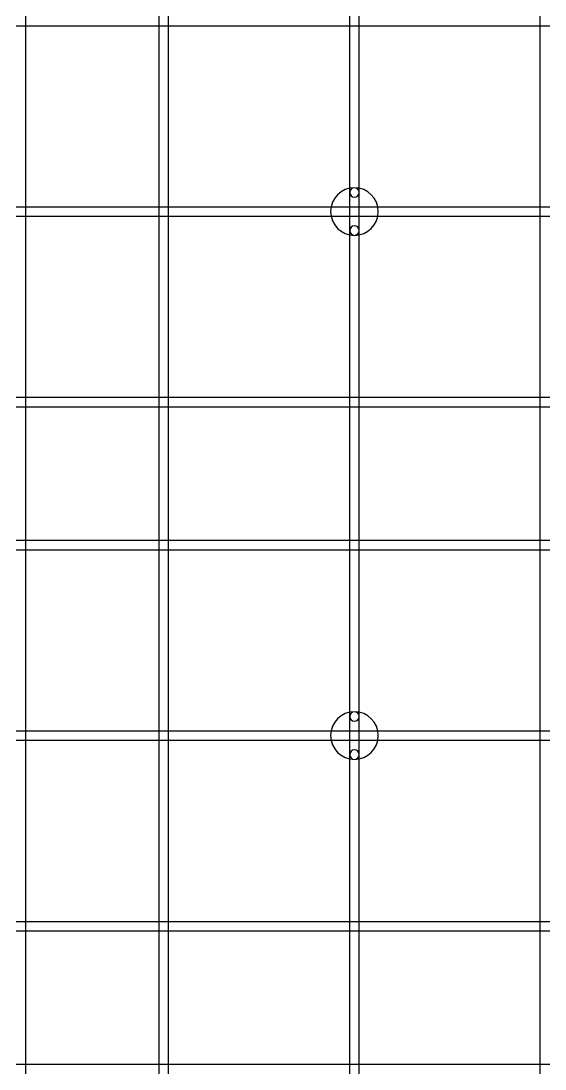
# Model space of a CAD drawing. Header units: millimetres. Extents: x 0 to 500, y 0 to 500.
# Drawn here: x 242.5 to 297.5, y 132.5 to 242.5 of the extents above; entities that cross this region are included whole.
import ezdxf

# ---------------------------------------------------------------- set-up
doc = ezdxf.new("R2010")
doc.units = ezdxf.units.MM
doc.layers.add('MDF_Model', color=7, linetype='CONTINUOUS')

msp = doc.modelspace()

# ---------------------------------------------------------------- linework, layer by layer
at = {"layer": 'MDF_Model'}
for p, q in [((243, 242, 1), (243, 243, 1)), ((243, 242, 1), (243, 243, 1)), ((257, 242, 1), (257, 243, 1)), ((257, 242, 1), (257, 243, 1)), ((258, 242, 1), (258, 243, 1)), ((258, 242, 1), (258, 243, 1)), ((277, 242, 1), (277, 243, 1)), ((277, 242, 1), (277, 243, 1)), ((278, 242, 1), (278, 243, 1)), ((278, 242, 1), (278, 243, 1)), ((297, 242, 1), (297, 243, 1)), ((297, 242, 1), (297, 243, 1)), ((242, 242, 1), (243, 242, 1)), ((242, 242, 1), (243, 242, 1)), ((243, 242, 1), (257, 242, 1)), ((243, 242), (257, 242)), ((243, 242, 1), (257, 242, 1)), ((243, 242), (243, 242, 1)), ((243, 242), (257, 242)), ((243, 223), (243, 242)), ((243, 223, 1), (243, 242, 1)), ((243, 242), (243, 242, 1)), ((243, 223), (243, 242)), ((243, 223, 1), (243, 242, 1)), ((257, 242, 1), (258, 242, 1)), ((257, 242), (257, 242, 1)), ((257, 223, 1), (257, 242, 1)), ((257, 242, 1), (258, 242, 1)), ((257, 223), (257, 242)), ((257, 223, 1), (257, 242, 1)), ((257, 242), (257, 242, 1)), ((257, 223), (257, 242)), ((258, 242), (277, 242)), ((258, 223), (258, 242)), ((258, 242), (277, 242)), ((258, 242, 1), (277, 242, 1)), ((258, 242), (258, 242, 1)), ((258, 242, 1), (277, 242, 1)), ((258, 223, 1), (258, 242, 1)), ((258, 223, 1), (258, 242, 1)), ((258, 242), (258, 242, 1)), ((258, 223), (258, 242)), ((277, 224.5, 1), (277, 242, 1)), ((277, 242, 1), (278, 242, 1)), ((277, 224.5, 1), (277, 242, 1)), ((277, 242), (277, 242, 1)), ((277, 224.5), (277, 242)), ((277, 242, 1), (278, 242, 1)), ((277, 224.5), (277, 242)), ((277, 242), (277, 242, 1)), ((278, 224.5, 1), (278, 242, 1)), ((278, 224.5, 1), (278, 242, 1)), ((278, 242), (278, 242, 1)), ((278, 224.5), (278, 242)), ((278, 242), (297, 242)), ((278, 224.5), (278, 242)), ((278, 242, 1), (297, 242, 1)), ((278, 242), (297, 242)), ((278, 242, 1), (297, 242, 1)), ((278, 242), (278, 242, 1)), ((297, 223), (297, 242)), ((297, 242), (297, 242, 1)), ((297, 223, 1), (297, 242, 1)), ((297, 242), (297, 242, 1)), ((297, 223), (297, 242)), ((297, 242, 1), (298, 242, 1)), ((297, 223, 1), (297, 242, 1)), ((297, 242, 1), (298, 242, 1)), ((277, 223, 1), (277, 224.5, 1)), ((277, 223, 1), (277, 224.5, 1)), ((277, 224.5), (277, 224.5, 1)), ((277, 223), (277, 224.5)), ((277, 224.5), (277, 224.5, 1)), ((277, 223), (277, 224.5)), ((277.5, 225, 3), (277.5, 225, 6)), ((277.5, 225, 3), (277.5, 225, 6)), ((278, 224.5, 1), (278, 224.5, 3)), ((278, 224.5, 1), (278, 224.5, 3)), ((278, 223, 1), (278, 224.5, 1)), ((278, 223, 1), (278, 224.5, 1)), ((278, 224.5), (278, 224.5, 1)), ((278, 223), (278, 224.5)), ((278, 224.5), (278, 224.5, 1)), ((278, 223), (278, 224.5)), ((242, 223, 1), (243, 223, 1)), ((242, 223, 1), (243, 223, 1)), ((243, 223), (257, 223)), ((243, 223), (243, 223, 1)), ((243, 222, 1), (243, 223, 1)), ((243, 223), (257, 223)), ((243, 223, 1), (257, 223, 1)), ((243, 223), (243, 223, 1)), ((243, 223, 1), (257, 223, 1)), ((243, 222, 1), (243, 223, 1)), ((257, 223, 1), (258, 223, 1)), ((257, 223), (257, 223, 1)), ((257, 222, 1), (257, 223, 1)), ((257, 223, 1), (258, 223, 1)), ((257, 223), (257, 223, 1)), ((257, 222, 1), (257, 223, 1)), ((258, 223, 1), (277, 223, 1)), ((258, 222, 1), (258, 223, 1)), ((258, 223), (277, 223)), ((258, 223), (277, 223)), ((258, 223, 1), (277, 223, 1)), ((258, 223), (258, 223, 1)), ((258, 222, 1), (258, 223, 1)), ((258, 223), (258, 223, 1)), ((277, 223, 1), (278, 223, 1)), ((277, 222, 1), (277, 223, 1)), ((277, 223, 1), (278, 223, 1)), ((277, 223), (277, 223, 1)), ((277, 222, 1), (277, 223, 1)), ((277, 223), (277, 223, 1)), ((278, 222, 1), (278, 223, 1)), ((278, 223), (278, 223, 1)), ((278, 223, 1), (297, 223, 1)), ((278, 222, 1), (278, 223, 1)), ((278, 223), (297, 223)), ((278, 223), (297, 223)), ((278, 223, 1), (297, 223, 1)), ((278, 223), (278, 223, 1)), ((280, 222.5, 3), (280, 222.5, 6)), ((280, 222.5, 3), (280, 222.5, 6)), ((297, 222, 1), (297, 223, 1)), ((297, 223), (297, 223, 1)), ((297, 222, 1), (297, 223, 1)), ((297, 223, 1), (298, 223, 1)), ((297, 223), (297, 223, 1)), ((297, 223, 1), (298, 223, 1)), ((242, 222, 1), (243, 222, 1)), ((242, 222, 1), (243, 222, 1)), ((243, 203, 1), (243, 222, 1)), ((243, 222, 1), (257, 222, 1)), ((243, 203, 1), (243, 222, 1)), ((243, 222), (243, 222, 1)), ((243, 203), (243, 222)), ((243, 222), (257, 222)), ((243, 222, 1), (257, 222, 1)), ((243, 222), (243, 222, 1)), ((243, 222), (257, 222)), ((243, 203), (243, 222)), ((257, 222, 1), (258, 222, 1)), ((257, 203, 1), (257, 222, 1)), ((257, 222, 1), (258, 222, 1)), ((257, 222), (257, 222, 1)), ((257, 203, 1), (257, 222, 1)), ((257, 222), (257, 222, 1)), ((257, 203), (257, 222)), ((257, 203), (257, 222)), ((258, 222), (277, 222)), ((258, 203), (258, 222)), ((258, 222), (277, 222)), ((258, 222, 1), (277, 222, 1)), ((258, 222), (258, 222, 1)), ((258, 222, 1), (277, 222, 1)), ((258, 203, 1), (258, 222, 1)), ((258, 222), (258, 222, 1)), ((258, 203), (258, 222)), ((258, 203, 1), (258, 222, 1)), ((277, 220.5, 1), (277, 222, 1)), ((277, 222, 1), (278, 222, 1)), ((277, 220.5, 1), (277, 222, 1)), ((277, 222), (277, 222, 1)), ((277, 220.5), (277, 222)), ((277, 222, 1), (278, 222, 1)), ((277, 220.5), (277, 222)), ((277, 222), (277, 222, 1)), ((278, 220.5, 1), (278, 222, 1)), ((278, 220.5, 1), (278, 222, 1)), ((278, 222), (278, 222, 1)), ((278, 220.5), (278, 222)), ((278, 222), (297, 222)), ((278, 220.5), (278, 222)), ((278, 222, 1), (297, 222, 1)), ((278, 222), (297, 222)), ((278, 222, 1), (297, 222, 1)), ((278, 222), (278, 222, 1)), ((297, 203), (297, 222)), ((297, 222), (297, 222, 1)), ((297, 203, 1), (297, 222, 1)), ((297, 222), (297, 222, 1)), ((297, 203), (297, 222)), ((297, 222, 1), (298, 222, 1)), ((297, 203, 1), (297, 222, 1)), ((297, 222, 1), (298, 222, 1)), ((277, 203, 1), (277, 220.5, 1)), ((277, 203, 1), (277, 220.5, 1)), ((277, 220.5), (277, 220.5, 1)), ((277, 203), (277, 220.5)), ((277, 220.5), (277, 220.5, 1)), ((277, 203), (277, 220.5)), ((278, 220.5, 1), (278, 220.5, 3)), ((278, 220.5, 1), (278, 220.5, 3)), ((278, 203, 1), (278, 220.5, 1)), ((278, 203, 1), (278, 220.5, 1)), ((278, 220.5), (278, 220.5, 1)), ((278, 203), (278, 220.5)), ((278, 220.5), (278, 220.5, 1)), ((278, 203), (278, 220.5)), ((277.5, 220, 3), (277.5, 220, 6)), ((277.5, 220, 3), (277.5, 220, 6)), ((242, 203, 1), (243, 203, 1)), ((242, 203, 1), (243, 203, 1)), ((243, 202, 1), (243, 203, 1)), ((243, 203, 1), (257, 203, 1)), ((243, 202, 1), (243, 203, 1)), ((243, 203), (243, 203, 1)), ((243, 203), (257, 203)), ((243, 203, 1), (257, 203, 1)), ((243, 203), (243, 203, 1)), ((243, 203), (257, 203)), ((257, 202, 1), (257, 203, 1)), ((257, 203, 1), (258, 203, 1)), ((257, 202, 1), (257, 203, 1)), ((257, 203, 1), (258, 203, 1)), ((257, 203), (257, 203, 1)), ((257, 203), (257, 203, 1)), ((258, 203), (277, 203)), ((258, 203), (277, 203)), ((258, 203, 1), (277, 203, 1)), ((258, 203), (258, 203, 1)), ((258, 203, 1), (277, 203, 1)), ((258, 202, 1), (258, 203, 1)), ((258, 203), (258, 203, 1)), ((258, 202, 1), (258, 203, 1)), ((277, 203, 1), (278, 203, 1)), ((277, 203), (277, 203, 1)), ((277, 202, 1), (277, 203, 1)), ((277, 203, 1), (278, 203, 1)), ((277, 203), (277, 203, 1)), ((277, 202, 1), (277, 203, 1)), ((278, 203), (278, 203, 1)), ((278, 202, 1), (278, 203, 1)), ((278, 203), (297, 203)), ((278, 203), (297, 203)), ((278, 203, 1), (297, 203, 1)), ((278, 203), (278, 203, 1)), ((278, 203, 1), (297, 203, 1)), ((278, 202, 1), (278, 203, 1)), ((297, 203), (297, 203, 1)), ((297, 202, 1), (297, 203, 1)), ((297, 203), (297, 203, 1)), ((297, 202, 1), (297, 203, 1)), ((297, 203, 1), (298, 203, 1)), ((297, 203, 1), (298, 203, 1)), ((242, 202, 1), (243, 202, 1)), ((242, 202, 1), (243, 202, 1)), ((243, 188, 1), (243, 202, 1)), ((243, 202, 1), (257, 202, 1)), ((243, 188, 1), (243, 202, 1)), ((243, 202), (243, 202, 1)), ((243, 188), (243, 202)), ((243, 202), (257, 202)), ((243, 202, 1), (257, 202, 1)), ((243, 202), (243, 202, 1)), ((243, 202), (257, 202)), ((243, 188), (243, 202)), ((257, 202, 1), (258, 202, 1)), ((257, 188, 1), (257, 202, 1)), ((257, 202, 1), (258, 202, 1)), ((257, 202), (257, 202, 1)), ((257, 188, 1), (257, 202, 1)), ((257, 202), (257, 202, 1)), ((257, 188), (257, 202)), ((257, 188), (257, 202)), ((258, 202, 1), (277, 202, 1)), ((258, 202), (277, 202)), ((258, 202, 1), (277, 202, 1)), ((258, 202), (258, 202, 1)), ((258, 202), (277, 202)), ((258, 188), (258, 202)), ((258, 188, 1), (258, 202, 1)), ((258, 202), (258, 202, 1)), ((258, 188), (258, 202)), ((258, 188, 1), (258, 202, 1)), ((277, 202, 1), (278, 202, 1)), ((277, 188, 1), (277, 202, 1)), ((277, 202, 1), (278, 202, 1)), ((277, 188, 1), (277, 202, 1)), ((277, 202), (277, 202, 1)), ((277, 188), (277, 202)), ((277, 202), (277, 202, 1)), ((277, 188), (277, 202)), ((278, 188, 1), (278, 202, 1)), ((278, 202, 1), (297, 202, 1)), ((278, 188, 1), (278, 202, 1)), ((278, 202), (278, 202, 1)), ((278, 188), (278, 202)), ((278, 202), (297, 202)), ((278, 202, 1), (297, 202, 1)), ((278, 202), (278, 202, 1)), ((278, 188), (278, 202)), ((278, 202), (297, 202)), ((297, 202, 1), (298, 202, 1)), ((297, 202), (297, 202, 1)), ((297, 188), (297, 202)), ((297, 188, 1), (297, 202, 1)), ((297, 202), (297, 202, 1)), ((297, 188), (297, 202)), ((297, 188, 1), (297, 202, 1)), ((297, 202, 1), (298, 202, 1)), ((242, 188, 1), (243, 188, 1)), ((242, 188, 1), (243, 188, 1)), ((242, 187, 1), (243, 187, 1)), ((242, 187, 1), (243, 187, 1)), ((243, 187, 1), (243, 188, 1)), ((243, 188, 1), (257, 188, 1)), ((243, 187, 1), (243, 188, 1)), ((243, 188), (243, 188, 1)), ((243, 188), (257, 188)), ((243, 188, 1), (257, 188, 1)), ((243, 188), (243, 188, 1)), ((243, 188), (257, 188)), ((243, 168, 1), (243, 187, 1)), ((243, 187, 1), (257, 187, 1)), ((243, 168, 1), (243, 187, 1)), ((243, 187), (243, 187, 1)), ((243, 168), (243, 187)), ((243, 187), (257, 187)), ((243, 187, 1), (257, 187, 1)), ((243, 187), (243, 187, 1)), ((243, 187), (257, 187)), ((243, 168), (243, 187)), ((257, 187, 1), (257, 188, 1)), ((257, 188, 1), (258, 188, 1)), ((257, 187, 1), (257, 188, 1)), ((257, 188, 1), (258, 188, 1)), ((257, 188), (257, 188, 1)), ((257, 188), (257, 188, 1)), ((257, 187, 1), (258, 187, 1)), ((257, 168, 1), (257, 187, 1)), ((257, 187, 1), (258, 187, 1)), ((257, 187), (257, 187, 1)), ((257, 168, 1), (257, 187, 1)), ((257, 187), (257, 187, 1)), ((257, 168), (257, 187)), ((257, 168), (257, 187)), ((258, 188, 1), (277, 188, 1)), ((258, 187, 1), (258, 188, 1)), ((258, 188), (277, 188)), ((258, 188, 1), (277, 188, 1)), ((258, 188), (258, 188, 1)), ((258, 187, 1), (258, 188, 1)), ((258, 188), (277, 188)), ((258, 188), (258, 188, 1)), ((258, 187), (277, 187)), ((258, 168), (258, 187)), ((258, 187), (277, 187)), ((258, 187, 1), (277, 187, 1)), ((258, 187), (258, 187, 1)), ((258, 187, 1), (277, 187, 1)), ((258, 168, 1), (258, 187, 1)), ((258, 187), (258, 187, 1)), ((258, 168), (258, 187)), ((258, 168, 1), (258, 187, 1)), ((277, 187, 1), (277, 188, 1)), ((277, 188, 1), (278, 188, 1)), ((277, 187, 1), (277, 188, 1)), ((277, 188, 1), (278, 188, 1)), ((277, 188), (277, 188, 1)), ((277, 188), (277, 188, 1)), ((277, 169.5, 1), (277, 187, 1)), ((277, 187, 1), (278, 187, 1)), ((277, 169.5, 1), (277, 187, 1)), ((277, 187), (277, 187, 1)), ((277, 169.5), (277, 187)), ((277, 187, 1), (278, 187, 1)), ((277, 169.5), (277, 187)), ((277, 187), (277, 187, 1)), ((278, 187, 1), (278, 188, 1)), ((278, 188, 1), (297, 188, 1)), ((278, 187, 1), (278, 188, 1)), ((278, 188), (278, 188, 1)), ((278, 188), (297, 188)), ((278, 188, 1), (297, 188, 1)), ((278, 188), (278, 188, 1)), ((278, 188), (297, 188)), ((278, 169.5, 1), (278, 187, 1)), ((278, 169.5, 1), (278, 187, 1)), ((278, 187), (278, 187, 1)), ((278, 169.5), (278, 187)), ((278, 187), (297, 187)), ((278, 169.5), (278, 187)), ((278, 187, 1), (297, 187, 1)), ((278, 187), (297, 187)), ((278, 187, 1), (297, 187, 1)), ((278, 187), (278, 187, 1)), ((297, 187, 1), (297, 188, 1)), ((297, 188), (297, 188, 1)), ((297, 187, 1), (297, 188, 1)), ((297, 188, 1), (298, 188, 1)), ((297, 188), (297, 188, 1)), ((297, 188, 1), (298, 188, 1)), ((297, 168), (297, 187)), ((297, 187), (297, 187, 1)), ((297, 168, 1), (297, 187, 1)), ((297, 187), (297, 187, 1)), ((297, 168), (297, 187)), ((297, 187, 1), (298, 187, 1)), ((297, 168, 1), (297, 187, 1)), ((297, 187, 1), (298, 187, 1)), ((277, 168, 1), (277, 169.5, 1)), ((277, 168, 1), (277, 169.5, 1)), ((277, 169.5), (277, 169.5, 1)), ((277, 168), (277, 169.5)), ((277, 169.5), (277, 169.5, 1)), ((277, 168), (277, 169.5)), ((277.5, 170, 3), (277.5, 170, 6)), ((277.5, 170, 3), (277.5, 170, 6)), ((278, 169.5, 1), (278, 169.5, 3)), ((278, 169.5, 1), (278, 169.5, 3)), ((278, 168, 1), (278, 169.5, 1)), ((278, 168, 1), (278, 169.5, 1)), ((278, 169.5), (278, 169.5, 1)), ((278, 168), (278, 169.5)), ((278, 169.5), (278, 169.5, 1)), ((278, 168), (278, 169.5)), ((242, 168, 1), (243, 168, 1)), ((242, 168, 1), (243, 168, 1)), ((243, 167, 1), (243, 168, 1)), ((243, 168, 1), (257, 168, 1)), ((243, 167, 1), (243, 168, 1)), ((243, 168), (243, 168, 1)), ((243, 168), (257, 168)), ((243, 168, 1), (257, 168, 1)), ((243, 168), (243, 168, 1)), ((243, 168), (257, 168)), ((257, 167, 1), (257, 168, 1)), ((257, 168, 1), (258, 168, 1)), ((257, 167, 1), (257, 168, 1)), ((257, 168, 1), (258, 168, 1)), ((257, 168), (257, 168, 1)), ((257, 168), (257, 168, 1)), ((258, 168, 1), (277, 168, 1)), ((258, 167, 1), (258, 168, 1)), ((258, 168), (277, 168)), ((258, 168), (277, 168)), ((258, 168, 1), (277, 168, 1)), ((258, 168), (258, 168, 1)), ((258, 167, 1), (258, 168, 1)), ((258, 168), (258, 168, 1)), ((277, 168, 1), (278, 168, 1)), ((277, 167, 1), (277, 168, 1)), ((277, 168, 1), (278, 168, 1)), ((277, 168), (277, 168, 1)), ((277, 167, 1), (277, 168, 1)), ((277, 168), (277, 168, 1)), ((278, 167, 1), (278, 168, 1)), ((278, 168), (278, 168, 1)), ((278, 168, 1), (297, 168, 1)), ((278, 167, 1), (278, 168, 1)), ((278, 168), (297, 168)), ((278, 168), (297, 168)), ((278, 168, 1), (297, 168, 1)), ((278, 168), (278, 168, 1)), ((280, 167.5, 3), (280, 167.5, 6)), ((280, 167.5, 3), (280, 167.5, 6)), ((297, 167, 1), (297, 168, 1)), ((297, 168), (297, 168, 1)), ((297, 167, 1), (297, 168, 1)), ((297, 168, 1), (298, 168, 1)), ((297, 168), (297, 168, 1)), ((297, 168, 1), (298, 168, 1)), ((242, 167, 1), (243, 167, 1)), ((242, 167, 1), (243, 167, 1)), ((243, 148, 1), (243, 167, 1)), ((243, 167, 1), (257, 167, 1)), ((243, 148, 1), (243, 167, 1)), ((243, 167), (243, 167, 1)), ((243, 148), (243, 167)), ((243, 167), (257, 167)), ((243, 167, 1), (257, 167, 1)), ((243, 167), (243, 167, 1)), ((243, 167), (257, 167)), ((243, 148), (243, 167)), ((257, 167, 1), (258, 167, 1)), ((257, 148, 1), (257, 167, 1)), ((257, 167, 1), (258, 167, 1)), ((257, 167), (257, 167, 1)), ((257, 148, 1), (257, 167, 1)), ((257, 167), (257, 167, 1)), ((257, 148), (257, 167)), ((257, 148), (257, 167)), ((258, 167), (277, 167)), ((258, 148), (258, 167)), ((258, 167), (277, 167)), ((258, 167, 1), (277, 167, 1)), ((258, 167), (258, 167, 1)), ((258, 167, 1), (277, 167, 1)), ((258, 148, 1), (258, 167, 1)), ((258, 167), (258, 167, 1)), ((258, 148), (258, 167)), ((258, 148, 1), (258, 167, 1)), ((277, 165.5, 1), (277, 167, 1)), ((277, 167, 1), (278, 167, 1)), ((277, 165.5, 1), (277, 167, 1)), ((277, 167), (277, 167, 1)), ((277, 165.5), (277, 167)), ((277, 167, 1), (278, 167, 1)), ((277, 165.5), (277, 167)), ((277, 167), (277, 167, 1)), ((278, 165.5, 1), (278, 167, 1)), ((278, 165.5, 1), (278, 167, 1)), ((278, 167), (278, 167, 1)), ((278, 165.5), (278, 167)), ((278, 167), (297, 167)), ((278, 165.5), (278, 167)), ((278, 167, 1), (297, 167, 1)), ((278, 167), (297, 167)), ((278, 167, 1), (297, 167, 1)), ((278, 167), (278, 167, 1)), ((297, 148), (297, 167)), ((297, 167), (297, 167, 1)), ((297, 148, 1), (297, 167, 1)), ((297, 167), (297, 167, 1)), ((297, 148), (297, 167)), ((297, 167, 1), (298, 167, 1)), ((297, 148, 1), (297, 167, 1)), ((297, 167, 1), (298, 167, 1)), ((277, 148, 1), (277, 165.5, 1)), ((277, 148, 1), (277, 165.5, 1)), ((277, 165.5), (277, 165.5, 1)), ((277, 148), (277, 165.5)), ((277, 165.5), (277, 165.5, 1)), ((277, 148), (277, 165.5)), ((277.5, 165, 3), (277.5, 165, 6)), ((277.5, 165, 3), (277.5, 165, 6)), ((278, 165.5, 1), (278, 165.5, 3)), ((278, 165.5, 1), (278, 165.5, 3)), ((278, 148, 1), (278, 165.5, 1)), ((278, 148, 1), (278, 165.5, 1)), ((278, 165.5), (278, 165.5, 1)), ((278, 148), (278, 165.5)), ((278, 165.5), (278, 165.5, 1)), ((278, 148), (278, 165.5)), ((242, 148, 1), (243, 148, 1)), ((242, 148, 1), (243, 148, 1)), ((243, 147, 1), (243, 148, 1)), ((243, 148, 1), (257, 148, 1)), ((243, 147, 1), (243, 148, 1)), ((243, 148), (243, 148, 1)), ((243, 148), (257, 148)), ((243, 148, 1), (257, 148, 1)), ((243, 148), (243, 148, 1)), ((243, 148), (257, 148)), ((257, 147, 1), (257, 148, 1)), ((257, 148, 1), (258, 148, 1)), ((257, 147, 1), (257, 148, 1)), ((257, 148, 1), (258, 148, 1)), ((257, 148), (257, 148, 1)), ((257, 148), (257, 148, 1)), ((258, 148), (277, 148)), ((258, 148), (277, 148)), ((258, 148, 1), (277, 148, 1)), ((258, 148), (258, 148, 1)), ((258, 148, 1), (277, 148, 1)), ((258, 147, 1), (258, 148, 1)), ((258, 148), (258, 148, 1)), ((258, 147, 1), (258, 148, 1)), ((277, 148, 1), (278, 148, 1)), ((277, 148), (277, 148, 1)), ((277, 147, 1), (277, 148, 1)), ((277, 148, 1), (278, 148, 1)), ((277, 148), (277, 148, 1)), ((277, 147, 1), (277, 148, 1)), ((278, 148), (278, 148, 1)), ((278, 147, 1), (278, 148, 1)), ((278, 148), (297, 148)), ((278, 148), (297, 148)), ((278, 148, 1), (297, 148, 1)), ((278, 148), (278, 148, 1)), ((278, 148, 1), (297, 148, 1)), ((278, 147, 1), (278, 148, 1)), ((297, 148), (297, 148, 1)), ((297, 147, 1), (297, 148, 1)), ((297, 148), (297, 148, 1)), ((297, 147, 1), (297, 148, 1)), ((297, 148, 1), (298, 148, 1)), ((297, 148, 1), (298, 148, 1)), ((242, 147, 1), (243, 147, 1)), ((242, 147, 1), (243, 147, 1)), ((243, 133, 1), (243, 147, 1)), ((243, 147, 1), (257, 147, 1)), ((243, 133, 1), (243, 147, 1)), ((243, 147), (243, 147, 1)), ((243, 133), (243, 147)), ((243, 147), (257, 147)), ((243, 147, 1), (257, 147, 1)), ((243, 147), (243, 147, 1)), ((243, 147), (257, 147)), ((243, 133), (243, 147)), ((257, 147, 1), (258, 147, 1)), ((257, 133, 1), (257, 147, 1)), ((257, 147, 1), (258, 147, 1)), ((257, 147), (257, 147, 1)), ((257, 133, 1), (257, 147, 1)), ((257, 147), (257, 147, 1)), ((257, 133), (257, 147)), ((257, 133), (257, 147)), ((258, 147, 1), (277, 147, 1)), ((258, 147), (277, 147)), ((258, 147, 1), (277, 147, 1)), ((258, 147), (258, 147, 1)), ((258, 147), (277, 147)), ((258, 133), (258, 147)), ((258, 133, 1), (258, 147, 1)), ((258, 147), (258, 147, 1)), ((258, 133), (258, 147)), ((258, 133, 1), (258, 147, 1)), ((277, 147, 1), (278, 147, 1)), ((277, 133, 1), (277, 147, 1)), ((277, 147, 1), (278, 147, 1)), ((277, 133, 1), (277, 147, 1)), ((277, 147), (277, 147, 1)), ((277, 133), (277, 147)), ((277, 147), (277, 147, 1)), ((277, 133), (277, 147)), ((278, 133, 1), (278, 147, 1)), ((278, 147, 1), (297, 147, 1)), ((278, 133, 1), (278, 147, 1)), ((278, 147), (278, 147, 1)), ((278, 133), (278, 147)), ((278, 147), (297, 147)), ((278, 147, 1), (297, 147, 1)), ((278, 147), (278, 147, 1)), ((278, 133), (278, 147)), ((278, 147), (297, 147)), ((297, 147, 1), (298, 147, 1)), ((297, 147), (297, 147, 1)), ((297, 133), (297, 147)), ((297, 133, 1), (297, 147, 1)), ((297, 147), (297, 147, 1)), ((297, 133), (297, 147)), ((297, 133, 1), (297, 147, 1)), ((297, 147, 1), (298, 147, 1)), ((242, 133, 1), (243, 133, 1)), ((242, 133, 1), (243, 133, 1)), ((243, 132, 1), (243, 133, 1)), ((243, 133, 1), (257, 133, 1)), ((243, 132, 1), (243, 133, 1)), ((243, 133), (243, 133, 1)), ((243, 133), (257, 133)), ((243, 133, 1), (257, 133, 1)), ((243, 133), (243, 133, 1)), ((243, 133), (257, 133)), ((257, 132, 1), (257, 133, 1)), ((257, 133, 1), (258, 133, 1)), ((257, 132, 1), (257, 133, 1)), ((257, 133, 1), (258, 133, 1)), ((257, 133), (257, 133, 1)), ((257, 133), (257, 133, 1)), ((258, 133, 1), (277, 133, 1)), ((258, 132, 1), (258, 133, 1)), ((258, 133), (277, 133)), ((258, 133, 1), (277, 133, 1)), ((258, 133), (258, 133, 1)), ((258, 132, 1), (258, 133, 1)), ((258, 133), (277, 133)), ((258, 133), (258, 133, 1)), ((277, 132, 1), (277, 133, 1)), ((277, 133, 1), (278, 133, 1)), ((277, 132, 1), (277, 133, 1)), ((277, 133, 1), (278, 133, 1)), ((277, 133), (277, 133, 1)), ((277, 133), (277, 133, 1)), ((278, 132, 1), (278, 133, 1)), ((278, 133, 1), (297, 133, 1)), ((278, 132, 1), (278, 133, 1)), ((278, 133), (278, 133, 1)), ((278, 133), (297, 133)), ((278, 133, 1), (297, 133, 1)), ((278, 133), (278, 133, 1)), ((278, 133), (297, 133)), ((297, 132, 1), (297, 133, 1)), ((297, 133), (297, 133, 1)), ((297, 132, 1), (297, 133, 1)), ((297, 133, 1), (298, 133, 1)), ((297, 133), (297, 133, 1)), ((297, 133, 1), (298, 133, 1))]:
    msp.add_line(p, q, dxfattribs=at)
for centre, radius, start, end in [((277.5, 222.5, 6), 2.5, 90, -90), ((277.5, 222.5, 3), 2.5, 90, -90), ((277.5, 222.5, 6), 2.5, 90, -90), ((277.5, 222.5, 3), 2.5, 90, -90), ((277.5, 224.5, 3), 0.5, 90, 0), ((277.5, 224.5, 1), 0.5, 0, 180), ((277.5, 224.5, 3), 0.5, 90, 0), ((277.5, 224.5, 1), 0.5, 0, 180), ((277.5, 224.5, 1), 0.5, 180, 0), ((277.5, 224.5, 1), 0.5, 180, 0), ((277.5, 222.5, 6), 2.5, 0, 90), ((277.5, 222.5, 6), 2.5, 0, 90), ((277.5, 222.5, 3), 2.5, 0, 90), ((277.5, 222.5, 3), 2.5, 0, 90), ((277.5, 224.5, 3), 0.5, 0, 90), ((277.5, 224.5, 3), 0.5, 0, 90), ((277.5, 222.5, 6), 2.5, -90, 0), ((277.5, 222.5, 3), 2.5, -90, 0), ((277.5, 222.5, 6), 2.5, -90, 0), ((277.5, 222.5, 3), 2.5, -90, 0), ((277.5, 220.5, 3), 0.5, 0, -90), ((277.5, 220.5, 1), 0.5, 0, 180), ((277.5, 220.5, 3), 0.5, 0, -90), ((277.5, 220.5, 1), 0.5, 0, 180), ((277.5, 220.5, 1), 0.5, 180, 0), ((277.5, 220.5, 1), 0.5, 180, 0), ((277.5, 220.5, 3), 0.5, -90, 0), ((277.5, 220.5, 3), 0.5, -90, 0), ((277.5, 167.5, 6), 2.5, 90, -90), ((277.5, 167.5, 3), 2.5, 90, -90), ((277.5, 167.5, 6), 2.5, 90, -90), ((277.5, 167.5, 3), 2.5, 90, -90), ((277.5, 169.5, 3), 0.5, 90, 0), ((277.5, 169.5, 1), 0.5, 0, 180), ((277.5, 169.5, 3), 0.5, 90, 0), ((277.5, 169.5, 1), 0.5, 0, 180), ((277.5, 169.5, 1), 0.5, 180, 0), ((277.5, 169.5, 1), 0.5, 180, 0), ((277.5, 167.5, 6), 2.5, 0, 90), ((277.5, 167.5, 6), 2.5, 0, 90), ((277.5, 167.5, 3), 2.5, 0, 90), ((277.5, 167.5, 3), 2.5, 0, 90), ((277.5, 169.5, 3), 0.5, 0, 90), ((277.5, 169.5, 3), 0.5, 0, 90), ((277.5, 167.5, 6), 2.5, -90, 0), ((277.5, 167.5, 3), 2.5, -90, 0), ((277.5, 167.5, 6), 2.5, -90, 0), ((277.5, 167.5, 3), 2.5, -90, 0), ((277.5, 165.5, 3), 0.5, 0, -90), ((277.5, 165.5, 1), 0.5, 0, 180), ((277.5, 165.5, 3), 0.5, 0, -90), ((277.5, 165.5, 1), 0.5, 0, 180), ((277.5, 165.5, 1), 0.5, 180, 0), ((277.5, 165.5, 1), 0.5, 180, 0), ((277.5, 165.5, 3), 0.5, -90, 0), ((277.5, 165.5, 3), 0.5, -90, 0)]:
    msp.add_arc(centre, radius, start, end, dxfattribs=at)

doc.saveas('drawing.dxf')
